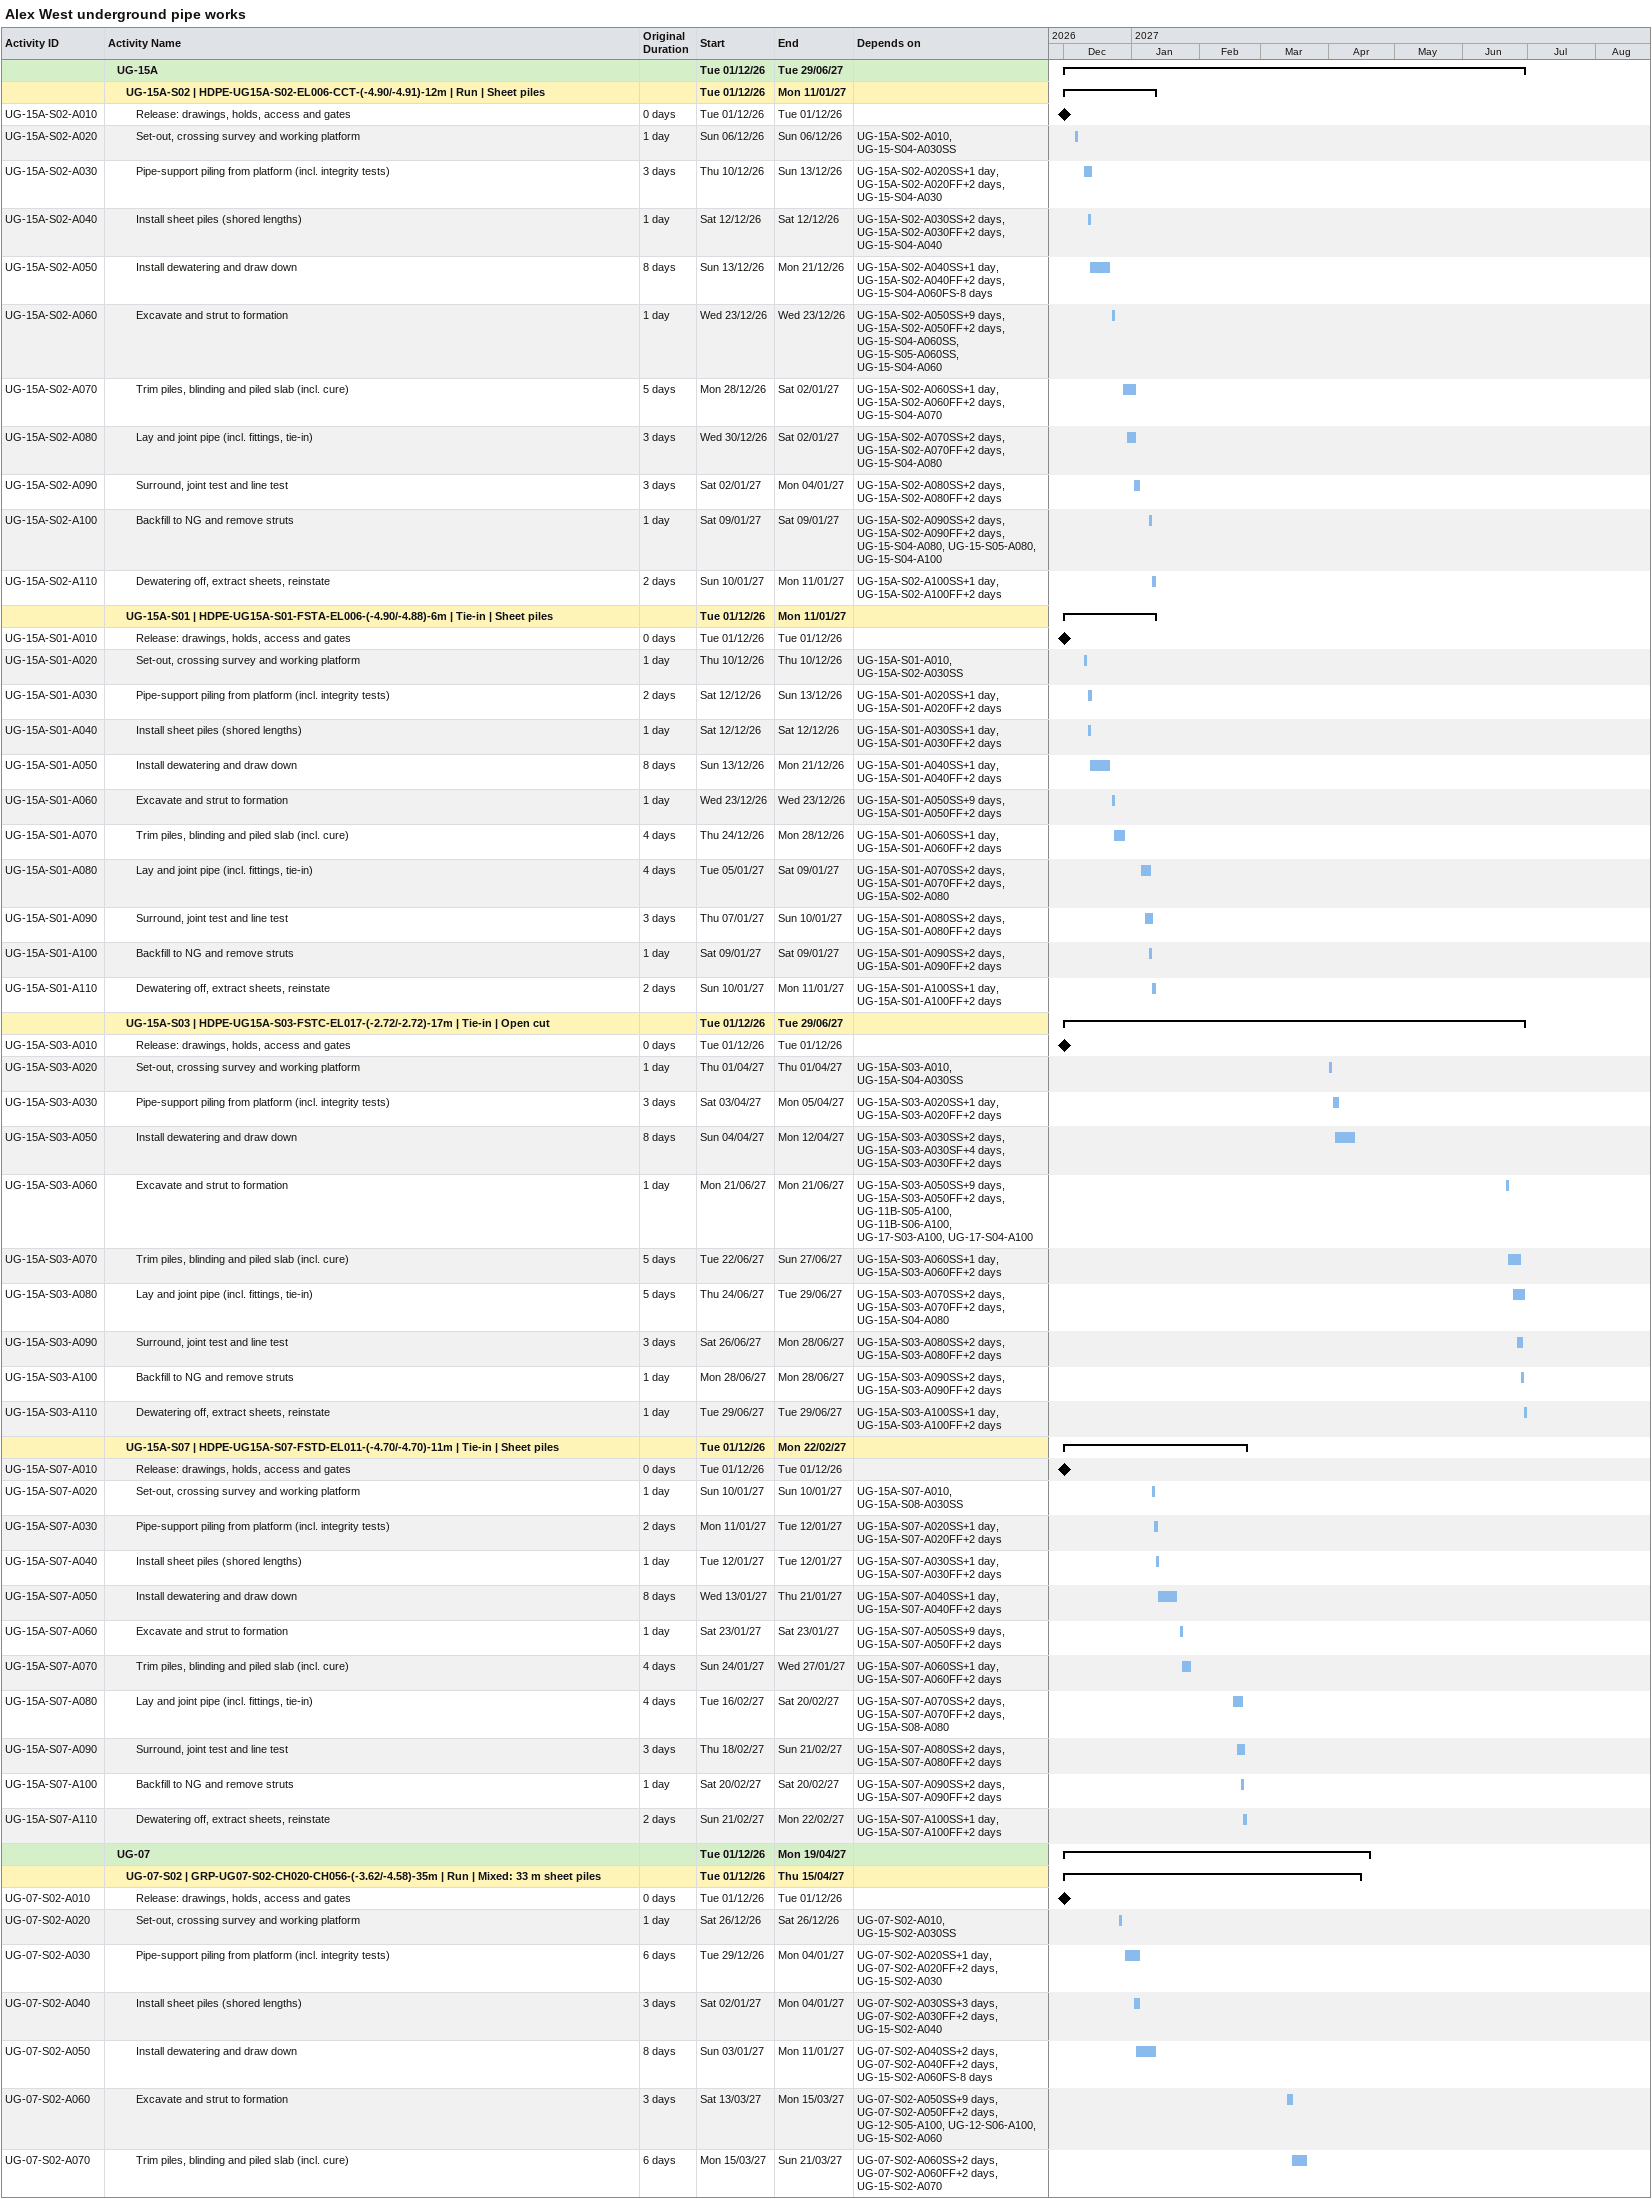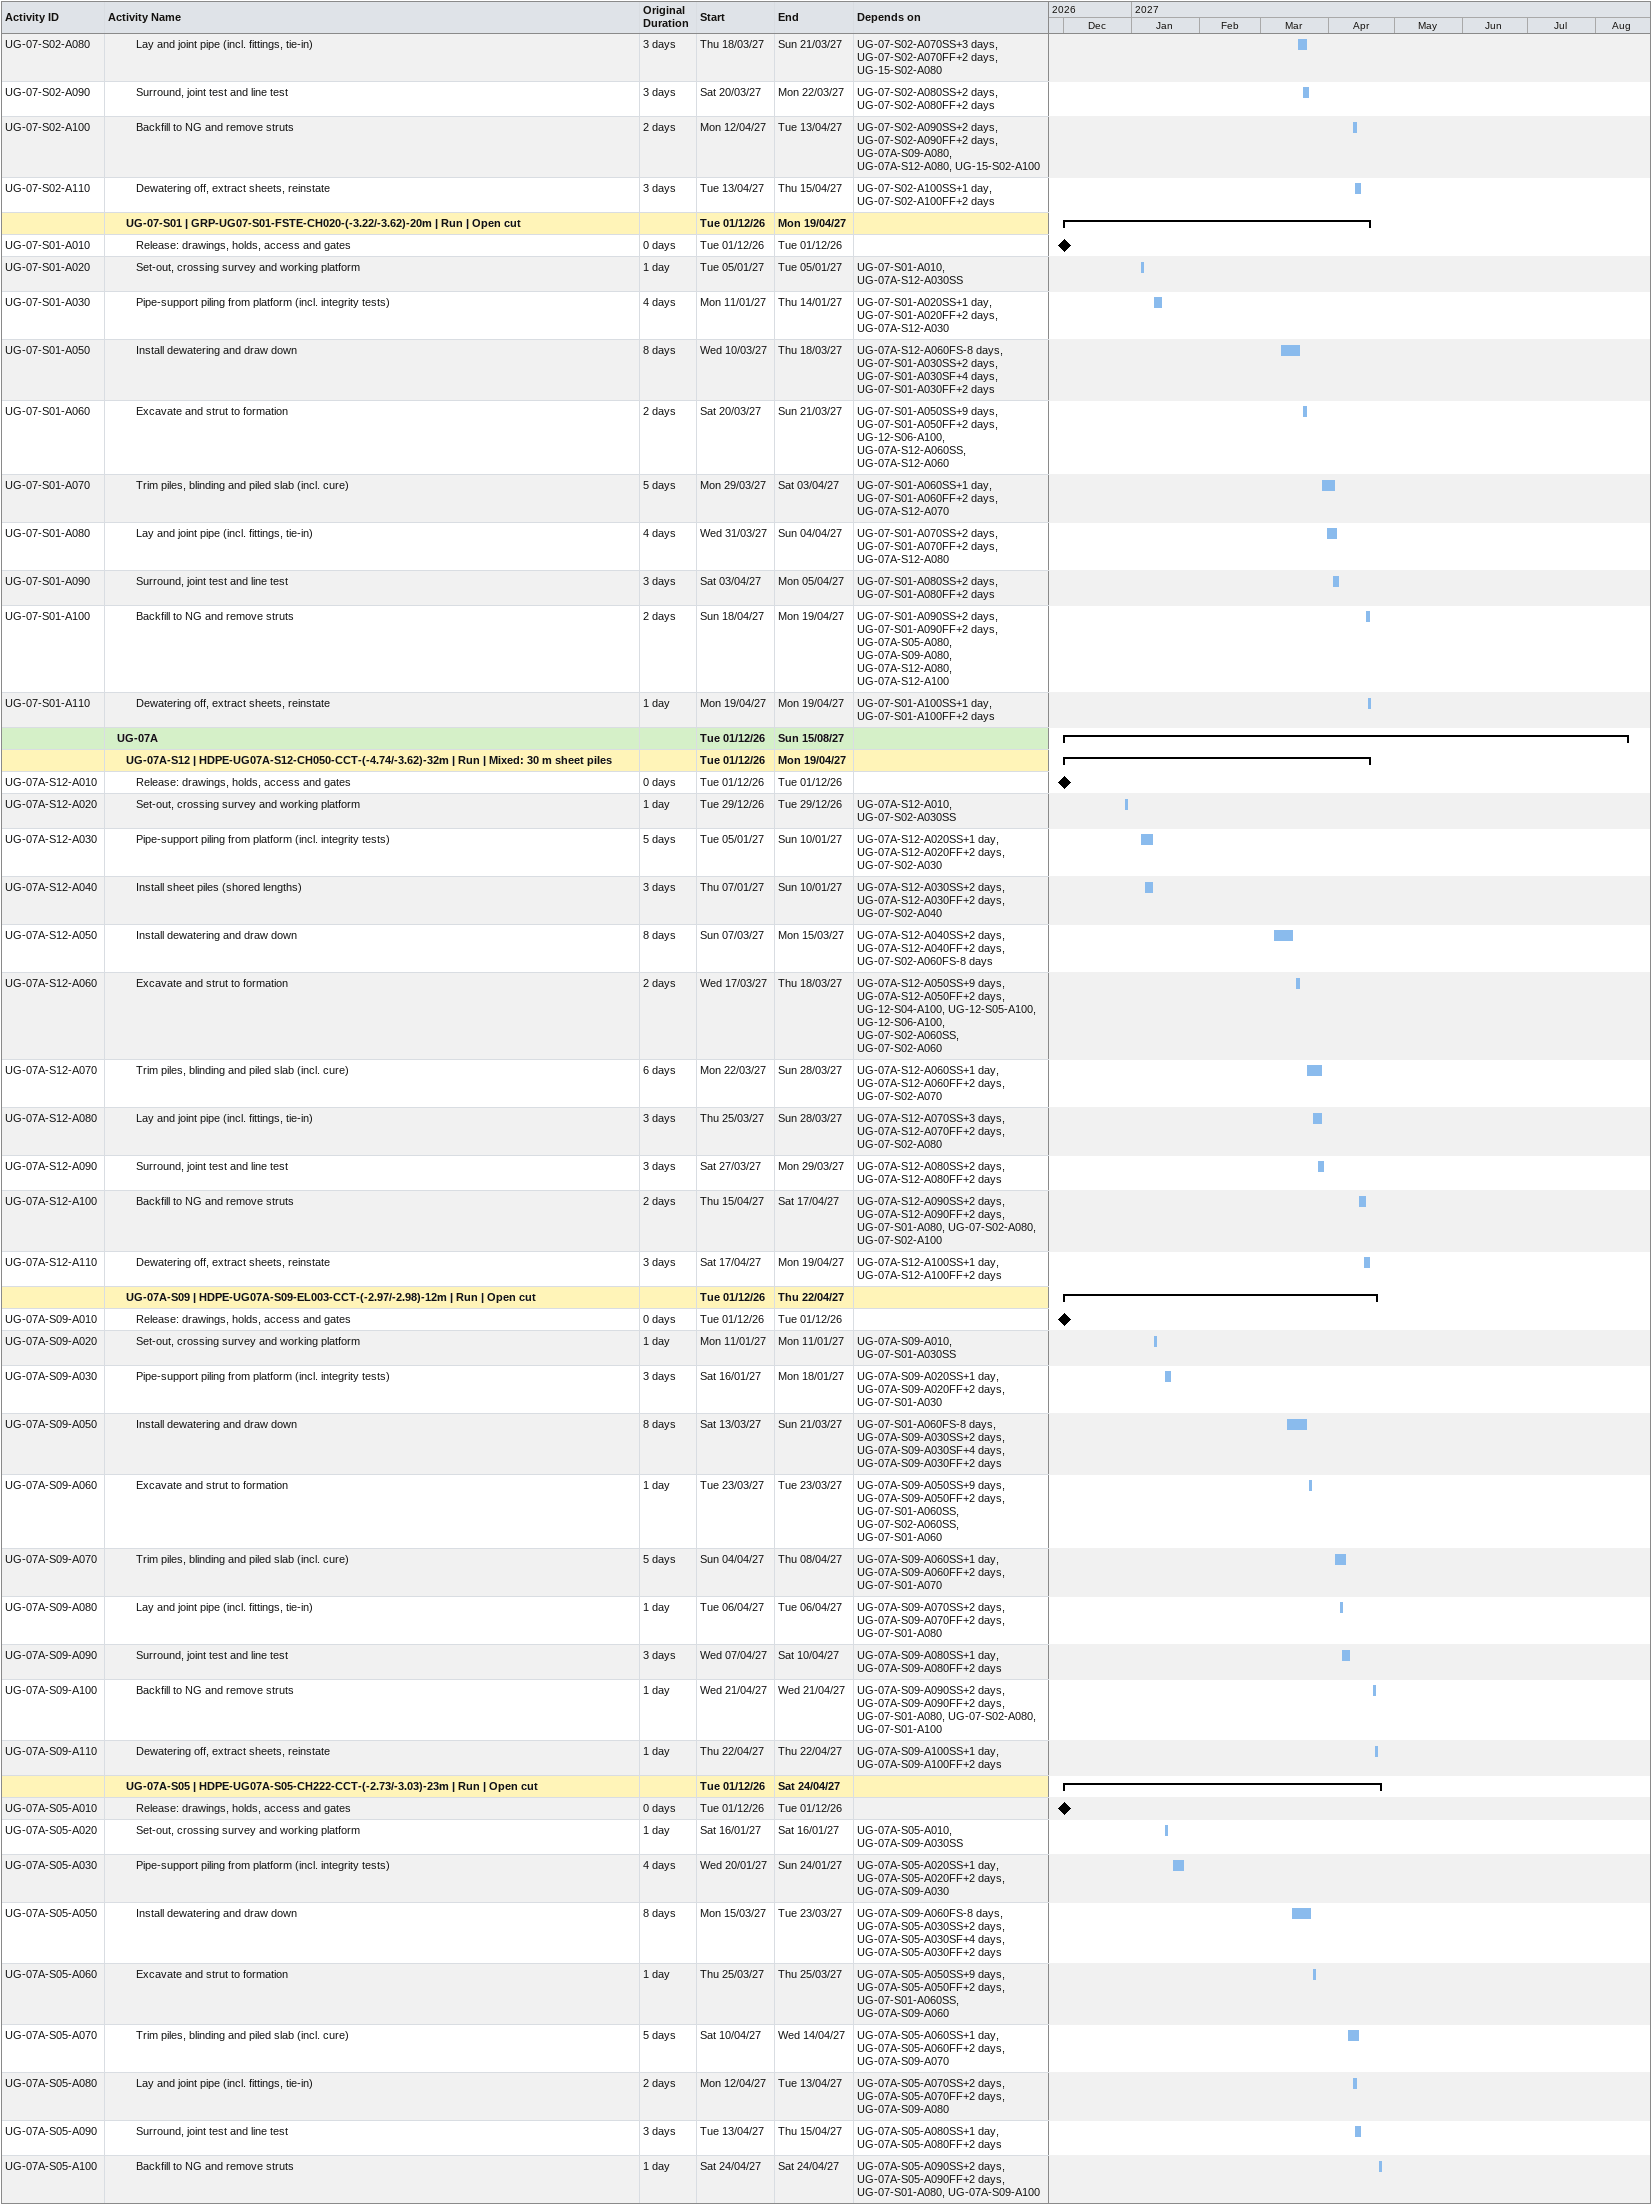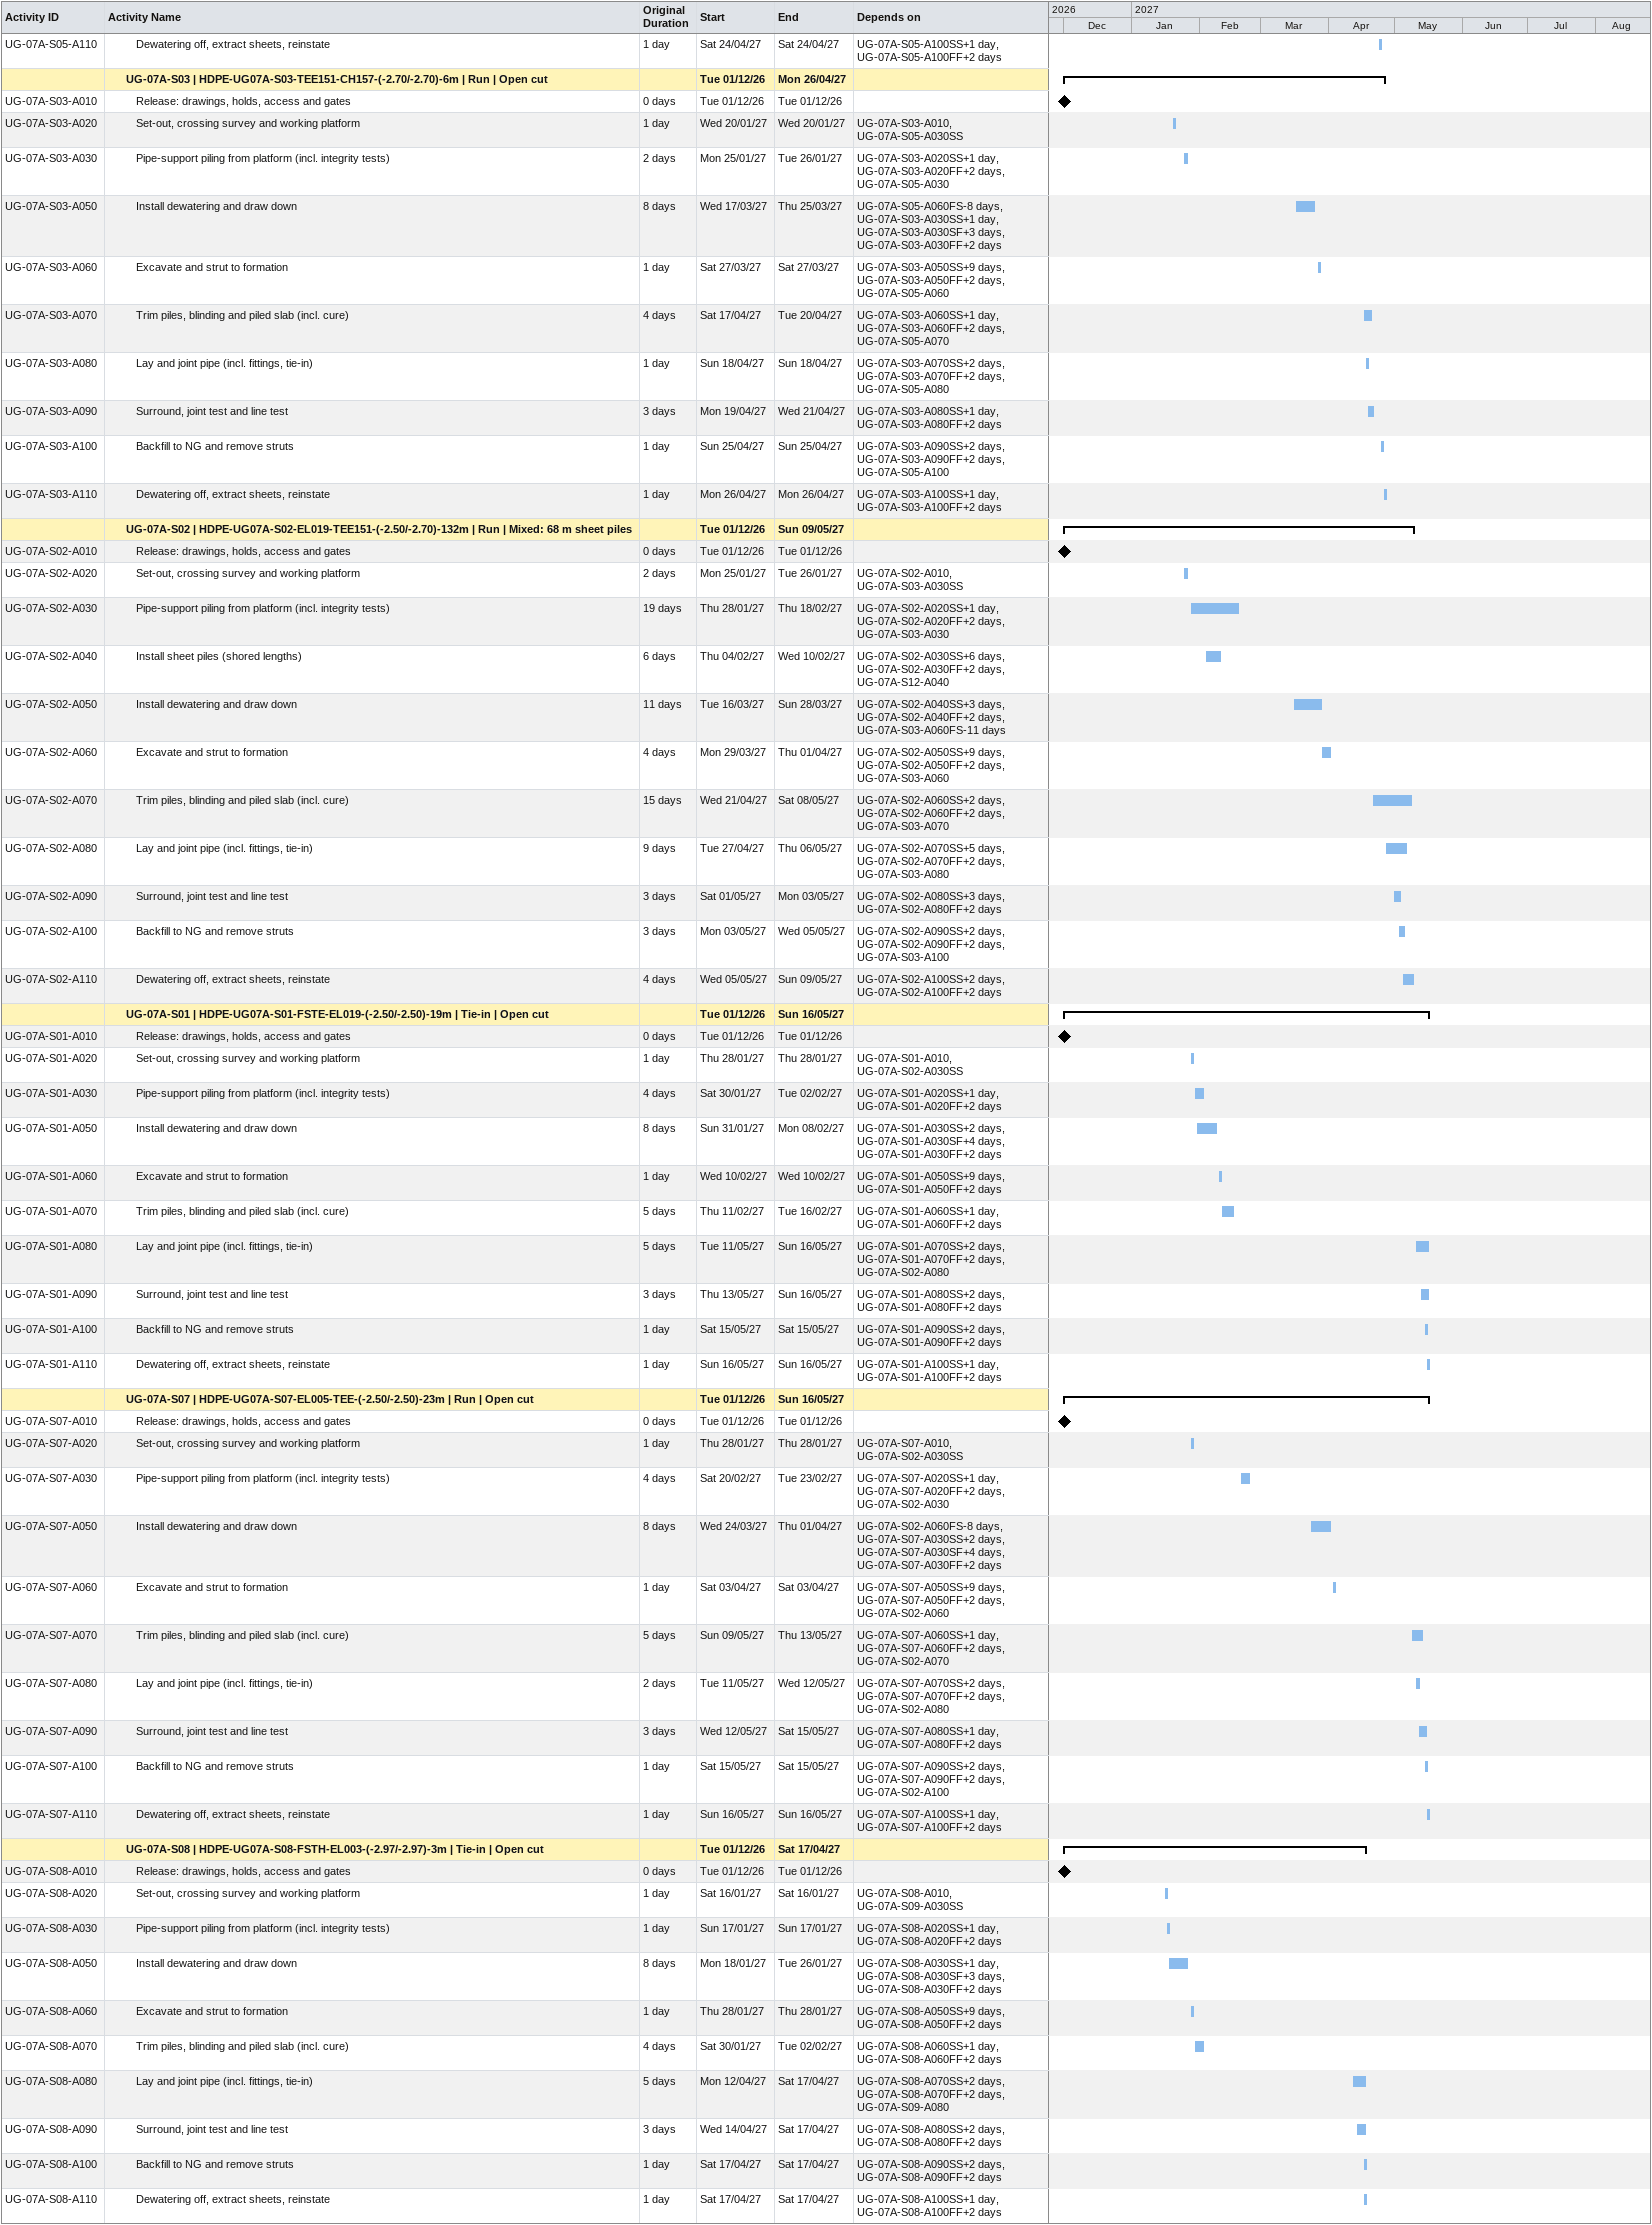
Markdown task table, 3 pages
Alex West underground pipe works

| ID | Level | Task | Original duration | Start | Finish | Predecessors |
|---|---|---|---|---|---|---|
|  | 2 | **UG-15A** |  | 2026-12-01 | 2027-06-29 |  |
|  | 3 | **UG-15A-S02 \| HDPE-UG15A-S02-EL006-CCT-(-4.90/-4.91)-12m \| Run \| Sheet piles** |  | 2026-12-01 | 2027-01-11 |  |
| UG-15A-S02-A010 | 4 | Release: drawings, holds, access and gates | 0d | 2026-12-01 | 2026-12-01 |  |
| UG-15A-S02-A020 | 4 | Set-out, crossing survey and working platform | 1d | 2026-12-06 | 2026-12-06 | UG-15A-S02-A010, UG-15-S04-A030SS |
| UG-15A-S02-A030 | 4 | Pipe-support piling from platform (incl. integrity tests) | 3d | 2026-12-10 | 2026-12-13 | UG-15A-S02-A020SS+1d, UG-15A-S02-A020FF+2d, UG-15-S04-A030 |
| UG-15A-S02-A040 | 4 | Install sheet piles (shored lengths) | 1d | 2026-12-12 | 2026-12-12 | UG-15A-S02-A030SS+2d, UG-15A-S02-A030FF+2d, UG-15-S04-A040 |
| UG-15A-S02-A050 | 4 | Install dewatering and draw down | 8d | 2026-12-13 | 2026-12-21 | UG-15A-S02-A040SS+1d, UG-15A-S02-A040FF+2d, UG-15-S04-A060FS-8d |
| UG-15A-S02-A060 | 4 | Excavate and strut to formation | 1d | 2026-12-23 | 2026-12-23 | UG-15A-S02-A050SS+9d, UG-15A-S02-A050FF+2d, UG-15-S04-A060SS, UG-15-S05-A060SS, UG-15-S04-A060 |
| UG-15A-S02-A070 | 4 | Trim piles, blinding and piled slab (incl. cure) | 5d | 2026-12-28 | 2027-01-02 | UG-15A-S02-A060SS+1d, UG-15A-S02-A060FF+2d, UG-15-S04-A070 |
| UG-15A-S02-A080 | 4 | Lay and joint pipe (incl. fittings, tie-in) | 3d | 2026-12-30 | 2027-01-02 | UG-15A-S02-A070SS+2d, UG-15A-S02-A070FF+2d, UG-15-S04-A080 |
| UG-15A-S02-A090 | 4 | Surround, joint test and line test | 3d | 2027-01-02 | 2027-01-04 | UG-15A-S02-A080SS+2d, UG-15A-S02-A080FF+2d |
| UG-15A-S02-A100 | 4 | Backfill to NG and remove struts | 1d | 2027-01-09 | 2027-01-09 | UG-15A-S02-A090SS+2d, UG-15A-S02-A090FF+2d, UG-15-S04-A080, UG-15-S05-A080, UG-15-S04-A100 |
| UG-15A-S02-A110 | 4 | Dewatering off, extract sheets, reinstate | 2d | 2027-01-10 | 2027-01-11 | UG-15A-S02-A100SS+1d, UG-15A-S02-A100FF+2d |
|  | 3 | **UG-15A-S01 \| HDPE-UG15A-S01-FSTA-EL006-(-4.90/-4.88)-6m \| Tie-in \| Sheet piles** |  | 2026-12-01 | 2027-01-11 |  |
| UG-15A-S01-A010 | 4 | Release: drawings, holds, access and gates | 0d | 2026-12-01 | 2026-12-01 |  |
| UG-15A-S01-A020 | 4 | Set-out, crossing survey and working platform | 1d | 2026-12-10 | 2026-12-10 | UG-15A-S01-A010, UG-15A-S02-A030SS |
| UG-15A-S01-A030 | 4 | Pipe-support piling from platform (incl. integrity tests) | 2d | 2026-12-12 | 2026-12-13 | UG-15A-S01-A020SS+1d, UG-15A-S01-A020FF+2d |
| UG-15A-S01-A040 | 4 | Install sheet piles (shored lengths) | 1d | 2026-12-12 | 2026-12-12 | UG-15A-S01-A030SS+1d, UG-15A-S01-A030FF+2d |
| UG-15A-S01-A050 | 4 | Install dewatering and draw down | 8d | 2026-12-13 | 2026-12-21 | UG-15A-S01-A040SS+1d, UG-15A-S01-A040FF+2d |
| UG-15A-S01-A060 | 4 | Excavate and strut to formation | 1d | 2026-12-23 | 2026-12-23 | UG-15A-S01-A050SS+9d, UG-15A-S01-A050FF+2d |
| UG-15A-S01-A070 | 4 | Trim piles, blinding and piled slab (incl. cure) | 4d | 2026-12-24 | 2026-12-28 | UG-15A-S01-A060SS+1d, UG-15A-S01-A060FF+2d |
| UG-15A-S01-A080 | 4 | Lay and joint pipe (incl. fittings, tie-in) | 4d | 2027-01-05 | 2027-01-09 | UG-15A-S01-A070SS+2d, UG-15A-S01-A070FF+2d, UG-15A-S02-A080 |
| UG-15A-S01-A090 | 4 | Surround, joint test and line test | 3d | 2027-01-07 | 2027-01-10 | UG-15A-S01-A080SS+2d, UG-15A-S01-A080FF+2d |
| UG-15A-S01-A100 | 4 | Backfill to NG and remove struts | 1d | 2027-01-09 | 2027-01-09 | UG-15A-S01-A090SS+2d, UG-15A-S01-A090FF+2d |
| UG-15A-S01-A110 | 4 | Dewatering off, extract sheets, reinstate | 2d | 2027-01-10 | 2027-01-11 | UG-15A-S01-A100SS+1d, UG-15A-S01-A100FF+2d |
|  | 3 | **UG-15A-S03 \| HDPE-UG15A-S03-FSTC-EL017-(-2.72/-2.72)-17m \| Tie-in \| Open cut** |  | 2026-12-01 | 2027-06-29 |  |
| UG-15A-S03-A010 | 4 | Release: drawings, holds, access and gates | 0d | 2026-12-01 | 2026-12-01 |  |
| UG-15A-S03-A020 | 4 | Set-out, crossing survey and working platform | 1d | 2027-04-01 | 2027-04-01 | UG-15A-S03-A010, UG-15A-S04-A030SS |
| UG-15A-S03-A030 | 4 | Pipe-support piling from platform (incl. integrity tests) | 3d | 2027-04-03 | 2027-04-05 | UG-15A-S03-A020SS+1d, UG-15A-S03-A020FF+2d |
| UG-15A-S03-A050 | 4 | Install dewatering and draw down | 8d | 2027-04-04 | 2027-04-12 | UG-15A-S03-A030SS+2d, UG-15A-S03-A030SF+4d, UG-15A-S03-A030FF+2d |
| UG-15A-S03-A060 | 4 | Excavate and strut to formation | 1d | 2027-06-21 | 2027-06-21 | UG-15A-S03-A050SS+9d, UG-15A-S03-A050FF+2d, UG-11B-S05-A100, UG-11B-S06-A100, UG-17-S03-A100, UG-17-S04-A100 |
| UG-15A-S03-A070 | 4 | Trim piles, blinding and piled slab (incl. cure) | 5d | 2027-06-22 | 2027-06-27 | UG-15A-S03-A060SS+1d, UG-15A-S03-A060FF+2d |
| UG-15A-S03-A080 | 4 | Lay and joint pipe (incl. fittings, tie-in) | 5d | 2027-06-24 | 2027-06-29 | UG-15A-S03-A070SS+2d, UG-15A-S03-A070FF+2d, UG-15A-S04-A080 |
| UG-15A-S03-A090 | 4 | Surround, joint test and line test | 3d | 2027-06-26 | 2027-06-28 | UG-15A-S03-A080SS+2d, UG-15A-S03-A080FF+2d |
| UG-15A-S03-A100 | 4 | Backfill to NG and remove struts | 1d | 2027-06-28 | 2027-06-28 | UG-15A-S03-A090SS+2d, UG-15A-S03-A090FF+2d |
| UG-15A-S03-A110 | 4 | Dewatering off, extract sheets, reinstate | 1d | 2027-06-29 | 2027-06-29 | UG-15A-S03-A100SS+1d, UG-15A-S03-A100FF+2d |
|  | 3 | **UG-15A-S07 \| HDPE-UG15A-S07-FSTD-EL011-(-4.70/-4.70)-11m \| Tie-in \| Sheet piles** |  | 2026-12-01 | 2027-02-22 |  |
| UG-15A-S07-A010 | 4 | Release: drawings, holds, access and gates | 0d | 2026-12-01 | 2026-12-01 |  |
| UG-15A-S07-A020 | 4 | Set-out, crossing survey and working platform | 1d | 2027-01-10 | 2027-01-10 | UG-15A-S07-A010, UG-15A-S08-A030SS |
| UG-15A-S07-A030 | 4 | Pipe-support piling from platform (incl. integrity tests) | 2d | 2027-01-11 | 2027-01-12 | UG-15A-S07-A020SS+1d, UG-15A-S07-A020FF+2d |
| UG-15A-S07-A040 | 4 | Install sheet piles (shored lengths) | 1d | 2027-01-12 | 2027-01-12 | UG-15A-S07-A030SS+1d, UG-15A-S07-A030FF+2d |
| UG-15A-S07-A050 | 4 | Install dewatering and draw down | 8d | 2027-01-13 | 2027-01-21 | UG-15A-S07-A040SS+1d, UG-15A-S07-A040FF+2d |
| UG-15A-S07-A060 | 4 | Excavate and strut to formation | 1d | 2027-01-23 | 2027-01-23 | UG-15A-S07-A050SS+9d, UG-15A-S07-A050FF+2d |
| UG-15A-S07-A070 | 4 | Trim piles, blinding and piled slab (incl. cure) | 4d | 2027-01-24 | 2027-01-27 | UG-15A-S07-A060SS+1d, UG-15A-S07-A060FF+2d |
| UG-15A-S07-A080 | 4 | Lay and joint pipe (incl. fittings, tie-in) | 4d | 2027-02-16 | 2027-02-20 | UG-15A-S07-A070SS+2d, UG-15A-S07-A070FF+2d, UG-15A-S08-A080 |
| UG-15A-S07-A090 | 4 | Surround, joint test and line test | 3d | 2027-02-18 | 2027-02-21 | UG-15A-S07-A080SS+2d, UG-15A-S07-A080FF+2d |
| UG-15A-S07-A100 | 4 | Backfill to NG and remove struts | 1d | 2027-02-20 | 2027-02-20 | UG-15A-S07-A090SS+2d, UG-15A-S07-A090FF+2d |
| UG-15A-S07-A110 | 4 | Dewatering off, extract sheets, reinstate | 2d | 2027-02-21 | 2027-02-22 | UG-15A-S07-A100SS+1d, UG-15A-S07-A100FF+2d |
|  | 2 | **UG-07** |  | 2026-12-01 | 2027-04-19 |  |
|  | 3 | **UG-07-S02 \| GRP-UG07-S02-CH020-CH056-(-3.62/-4.58)-35m \| Run \| Mixed: 33 m sheet piles** |  | 2026-12-01 | 2027-04-15 |  |
| UG-07-S02-A010 | 4 | Release: drawings, holds, access and gates | 0d | 2026-12-01 | 2026-12-01 |  |
| UG-07-S02-A020 | 4 | Set-out, crossing survey and working platform | 1d | 2026-12-26 | 2026-12-26 | UG-07-S02-A010, UG-15-S02-A030SS |
| UG-07-S02-A030 | 4 | Pipe-support piling from platform (incl. integrity tests) | 6d | 2026-12-29 | 2027-01-04 | UG-07-S02-A020SS+1d, UG-07-S02-A020FF+2d, UG-15-S02-A030 |
| UG-07-S02-A040 | 4 | Install sheet piles (shored lengths) | 3d | 2027-01-02 | 2027-01-04 | UG-07-S02-A030SS+3d, UG-07-S02-A030FF+2d, UG-15-S02-A040 |
| UG-07-S02-A050 | 4 | Install dewatering and draw down | 8d | 2027-01-03 | 2027-01-11 | UG-07-S02-A040SS+2d, UG-07-S02-A040FF+2d, UG-15-S02-A060FS-8d |
| UG-07-S02-A060 | 4 | Excavate and strut to formation | 3d | 2027-03-13 | 2027-03-15 | UG-07-S02-A050SS+9d, UG-07-S02-A050FF+2d, UG-12-S05-A100, UG-12-S06-A100, UG-15-S02-A060 |
| UG-07-S02-A070 | 4 | Trim piles, blinding and piled slab (incl. cure) | 6d | 2027-03-15 | 2027-03-21 | UG-07-S02-A060SS+2d, UG-07-S02-A060FF+2d, UG-15-S02-A070 |
| UG-07-S02-A080 | 4 | Lay and joint pipe (incl. fittings, tie-in) | 3d | 2027-03-18 | 2027-03-21 | UG-07-S02-A070SS+3d, UG-07-S02-A070FF+2d, UG-15-S02-A080 |
| UG-07-S02-A090 | 4 | Surround, joint test and line test | 3d | 2027-03-20 | 2027-03-22 | UG-07-S02-A080SS+2d, UG-07-S02-A080FF+2d |
| UG-07-S02-A100 | 4 | Backfill to NG and remove struts | 2d | 2027-04-12 | 2027-04-13 | UG-07-S02-A090SS+2d, UG-07-S02-A090FF+2d, UG-07A-S09-A080, UG-07A-S12-A080, UG-15-S02-A100 |
| UG-07-S02-A110 | 4 | Dewatering off, extract sheets, reinstate | 3d | 2027-04-13 | 2027-04-15 | UG-07-S02-A100SS+1d, UG-07-S02-A100FF+2d |
|  | 3 | **UG-07-S01 \| GRP-UG07-S01-FSTE-CH020-(-3.22/-3.62)-20m \| Run \| Open cut** |  | 2026-12-01 | 2027-04-19 |  |
| UG-07-S01-A010 | 4 | Release: drawings, holds, access and gates | 0d | 2026-12-01 | 2026-12-01 |  |
| UG-07-S01-A020 | 4 | Set-out, crossing survey and working platform | 1d | 2027-01-05 | 2027-01-05 | UG-07-S01-A010, UG-07A-S12-A030SS |
| UG-07-S01-A030 | 4 | Pipe-support piling from platform (incl. integrity tests) | 4d | 2027-01-11 | 2027-01-14 | UG-07-S01-A020SS+1d, UG-07-S01-A020FF+2d, UG-07A-S12-A030 |
| UG-07-S01-A050 | 4 | Install dewatering and draw down | 8d | 2027-03-10 | 2027-03-18 | UG-07A-S12-A060FS-8d, UG-07-S01-A030SS+2d, UG-07-S01-A030SF+4d, UG-07-S01-A030FF+2d |
| UG-07-S01-A060 | 4 | Excavate and strut to formation | 2d | 2027-03-20 | 2027-03-21 | UG-07-S01-A050SS+9d, UG-07-S01-A050FF+2d, UG-12-S06-A100, UG-07A-S12-A060SS, UG-07A-S12-A060 |
| UG-07-S01-A070 | 4 | Trim piles, blinding and piled slab (incl. cure) | 5d | 2027-03-29 | 2027-04-03 | UG-07-S01-A060SS+1d, UG-07-S01-A060FF+2d, UG-07A-S12-A070 |
| UG-07-S01-A080 | 4 | Lay and joint pipe (incl. fittings, tie-in) | 4d | 2027-03-31 | 2027-04-04 | UG-07-S01-A070SS+2d, UG-07-S01-A070FF+2d, UG-07A-S12-A080 |
| UG-07-S01-A090 | 4 | Surround, joint test and line test | 3d | 2027-04-03 | 2027-04-05 | UG-07-S01-A080SS+2d, UG-07-S01-A080FF+2d |
| UG-07-S01-A100 | 4 | Backfill to NG and remove struts | 2d | 2027-04-18 | 2027-04-19 | UG-07-S01-A090SS+2d, UG-07-S01-A090FF+2d, UG-07A-S05-A080, UG-07A-S09-A080, UG-07A-S12-A080, UG-07A-S12-A100 |
| UG-07-S01-A110 | 4 | Dewatering off, extract sheets, reinstate | 1d | 2027-04-19 | 2027-04-19 | UG-07-S01-A100SS+1d, UG-07-S01-A100FF+2d |
|  | 2 | **UG-07A** |  | 2026-12-01 | 2027-08-15 |  |
|  | 3 | **UG-07A-S12 \| HDPE-UG07A-S12-CH050-CCT-(-4.74/-3.62)-32m \| Run \| Mixed: 30 m sheet piles** |  | 2026-12-01 | 2027-04-19 |  |
| UG-07A-S12-A010 | 4 | Release: drawings, holds, access and gates | 0d | 2026-12-01 | 2026-12-01 |  |
| UG-07A-S12-A020 | 4 | Set-out, crossing survey and working platform | 1d | 2026-12-29 | 2026-12-29 | UG-07A-S12-A010, UG-07-S02-A030SS |
| UG-07A-S12-A030 | 4 | Pipe-support piling from platform (incl. integrity tests) | 5d | 2027-01-05 | 2027-01-10 | UG-07A-S12-A020SS+1d, UG-07A-S12-A020FF+2d, UG-07-S02-A030 |
| UG-07A-S12-A040 | 4 | Install sheet piles (shored lengths) | 3d | 2027-01-07 | 2027-01-10 | UG-07A-S12-A030SS+2d, UG-07A-S12-A030FF+2d, UG-07-S02-A040 |
| UG-07A-S12-A050 | 4 | Install dewatering and draw down | 8d | 2027-03-07 | 2027-03-15 | UG-07A-S12-A040SS+2d, UG-07A-S12-A040FF+2d, UG-07-S02-A060FS-8d |
| UG-07A-S12-A060 | 4 | Excavate and strut to formation | 2d | 2027-03-17 | 2027-03-18 | UG-07A-S12-A050SS+9d, UG-07A-S12-A050FF+2d, UG-12-S04-A100, UG-12-S05-A100, UG-12-S06-A100, UG-07-S02-A060SS, UG-07-S02-A060 |
| UG-07A-S12-A070 | 4 | Trim piles, blinding and piled slab (incl. cure) | 6d | 2027-03-22 | 2027-03-28 | UG-07A-S12-A060SS+1d, UG-07A-S12-A060FF+2d, UG-07-S02-A070 |
| UG-07A-S12-A080 | 4 | Lay and joint pipe (incl. fittings, tie-in) | 3d | 2027-03-25 | 2027-03-28 | UG-07A-S12-A070SS+3d, UG-07A-S12-A070FF+2d, UG-07-S02-A080 |
| UG-07A-S12-A090 | 4 | Surround, joint test and line test | 3d | 2027-03-27 | 2027-03-29 | UG-07A-S12-A080SS+2d, UG-07A-S12-A080FF+2d |
| UG-07A-S12-A100 | 4 | Backfill to NG and remove struts | 2d | 2027-04-15 | 2027-04-17 | UG-07A-S12-A090SS+2d, UG-07A-S12-A090FF+2d, UG-07-S01-A080, UG-07-S02-A080, UG-07-S02-A100 |
| UG-07A-S12-A110 | 4 | Dewatering off, extract sheets, reinstate | 3d | 2027-04-17 | 2027-04-19 | UG-07A-S12-A100SS+1d, UG-07A-S12-A100FF+2d |
|  | 3 | **UG-07A-S09 \| HDPE-UG07A-S09-EL003-CCT-(-2.97/-2.98)-12m \| Run \| Open cut** |  | 2026-12-01 | 2027-04-22 |  |
| UG-07A-S09-A010 | 4 | Release: drawings, holds, access and gates | 0d | 2026-12-01 | 2026-12-01 |  |
| UG-07A-S09-A020 | 4 | Set-out, crossing survey and working platform | 1d | 2027-01-11 | 2027-01-11 | UG-07A-S09-A010, UG-07-S01-A030SS |
| UG-07A-S09-A030 | 4 | Pipe-support piling from platform (incl. integrity tests) | 3d | 2027-01-16 | 2027-01-18 | UG-07A-S09-A020SS+1d, UG-07A-S09-A020FF+2d, UG-07-S01-A030 |
| UG-07A-S09-A050 | 4 | Install dewatering and draw down | 8d | 2027-03-13 | 2027-03-21 | UG-07-S01-A060FS-8d, UG-07A-S09-A030SS+2d, UG-07A-S09-A030SF+4d, UG-07A-S09-A030FF+2d |
| UG-07A-S09-A060 | 4 | Excavate and strut to formation | 1d | 2027-03-23 | 2027-03-23 | UG-07A-S09-A050SS+9d, UG-07A-S09-A050FF+2d, UG-07-S01-A060SS, UG-07-S02-A060SS, UG-07-S01-A060 |
| UG-07A-S09-A070 | 4 | Trim piles, blinding and piled slab (incl. cure) | 5d | 2027-04-04 | 2027-04-08 | UG-07A-S09-A060SS+1d, UG-07A-S09-A060FF+2d, UG-07-S01-A070 |
| UG-07A-S09-A080 | 4 | Lay and joint pipe (incl. fittings, tie-in) | 1d | 2027-04-06 | 2027-04-06 | UG-07A-S09-A070SS+2d, UG-07A-S09-A070FF+2d, UG-07-S01-A080 |
| UG-07A-S09-A090 | 4 | Surround, joint test and line test | 3d | 2027-04-07 | 2027-04-10 | UG-07A-S09-A080SS+1d, UG-07A-S09-A080FF+2d |
| UG-07A-S09-A100 | 4 | Backfill to NG and remove struts | 1d | 2027-04-21 | 2027-04-21 | UG-07A-S09-A090SS+2d, UG-07A-S09-A090FF+2d, UG-07-S01-A080, UG-07-S02-A080, UG-07-S01-A100 |
| UG-07A-S09-A110 | 4 | Dewatering off, extract sheets, reinstate | 1d | 2027-04-22 | 2027-04-22 | UG-07A-S09-A100SS+1d, UG-07A-S09-A100FF+2d |
|  | 3 | **UG-07A-S05 \| HDPE-UG07A-S05-CH222-CCT-(-2.73/-3.03)-23m \| Run \| Open cut** |  | 2026-12-01 | 2027-04-24 |  |
| UG-07A-S05-A010 | 4 | Release: drawings, holds, access and gates | 0d | 2026-12-01 | 2026-12-01 |  |
| UG-07A-S05-A020 | 4 | Set-out, crossing survey and working platform | 1d | 2027-01-16 | 2027-01-16 | UG-07A-S05-A010, UG-07A-S09-A030SS |
| UG-07A-S05-A030 | 4 | Pipe-support piling from platform (incl. integrity tests) | 4d | 2027-01-20 | 2027-01-24 | UG-07A-S05-A020SS+1d, UG-07A-S05-A020FF+2d, UG-07A-S09-A030 |
| UG-07A-S05-A050 | 4 | Install dewatering and draw down | 8d | 2027-03-15 | 2027-03-23 | UG-07A-S09-A060FS-8d, UG-07A-S05-A030SS+2d, UG-07A-S05-A030SF+4d, UG-07A-S05-A030FF+2d |
| UG-07A-S05-A060 | 4 | Excavate and strut to formation | 1d | 2027-03-25 | 2027-03-25 | UG-07A-S05-A050SS+9d, UG-07A-S05-A050FF+2d, UG-07-S01-A060SS, UG-07A-S09-A060 |
| UG-07A-S05-A070 | 4 | Trim piles, blinding and piled slab (incl. cure) | 5d | 2027-04-10 | 2027-04-14 | UG-07A-S05-A060SS+1d, UG-07A-S05-A060FF+2d, UG-07A-S09-A070 |
| UG-07A-S05-A080 | 4 | Lay and joint pipe (incl. fittings, tie-in) | 2d | 2027-04-12 | 2027-04-13 | UG-07A-S05-A070SS+2d, UG-07A-S05-A070FF+2d, UG-07A-S09-A080 |
| UG-07A-S05-A090 | 4 | Surround, joint test and line test | 3d | 2027-04-13 | 2027-04-15 | UG-07A-S05-A080SS+1d, UG-07A-S05-A080FF+2d |
| UG-07A-S05-A100 | 4 | Backfill to NG and remove struts | 1d | 2027-04-24 | 2027-04-24 | UG-07A-S05-A090SS+2d, UG-07A-S05-A090FF+2d, UG-07-S01-A080, UG-07A-S09-A100 |
| UG-07A-S05-A110 | 4 | Dewatering off, extract sheets, reinstate | 1d | 2027-04-24 | 2027-04-24 | UG-07A-S05-A100SS+1d, UG-07A-S05-A100FF+2d |
|  | 3 | **UG-07A-S03 \| HDPE-UG07A-S03-TEE151-CH157-(-2.70/-2.70)-6m \| Run \| Open cut** |  | 2026-12-01 | 2027-04-26 |  |
| UG-07A-S03-A010 | 4 | Release: drawings, holds, access and gates | 0d | 2026-12-01 | 2026-12-01 |  |
| UG-07A-S03-A020 | 4 | Set-out, crossing survey and working platform | 1d | 2027-01-20 | 2027-01-20 | UG-07A-S03-A010, UG-07A-S05-A030SS |
| UG-07A-S03-A030 | 4 | Pipe-support piling from platform (incl. integrity tests) | 2d | 2027-01-25 | 2027-01-26 | UG-07A-S03-A020SS+1d, UG-07A-S03-A020FF+2d, UG-07A-S05-A030 |
| UG-07A-S03-A050 | 4 | Install dewatering and draw down | 8d | 2027-03-17 | 2027-03-25 | UG-07A-S05-A060FS-8d, UG-07A-S03-A030SS+1d, UG-07A-S03-A030SF+3d, UG-07A-S03-A030FF+2d |
| UG-07A-S03-A060 | 4 | Excavate and strut to formation | 1d | 2027-03-27 | 2027-03-27 | UG-07A-S03-A050SS+9d, UG-07A-S03-A050FF+2d, UG-07A-S05-A060 |
| UG-07A-S03-A070 | 4 | Trim piles, blinding and piled slab (incl. cure) | 4d | 2027-04-17 | 2027-04-20 | UG-07A-S03-A060SS+1d, UG-07A-S03-A060FF+2d, UG-07A-S05-A070 |
| UG-07A-S03-A080 | 4 | Lay and joint pipe (incl. fittings, tie-in) | 1d | 2027-04-18 | 2027-04-18 | UG-07A-S03-A070SS+2d, UG-07A-S03-A070FF+2d, UG-07A-S05-A080 |
| UG-07A-S03-A090 | 4 | Surround, joint test and line test | 3d | 2027-04-19 | 2027-04-21 | UG-07A-S03-A080SS+1d, UG-07A-S03-A080FF+2d |
| UG-07A-S03-A100 | 4 | Backfill to NG and remove struts | 1d | 2027-04-25 | 2027-04-25 | UG-07A-S03-A090SS+2d, UG-07A-S03-A090FF+2d, UG-07A-S05-A100 |
| UG-07A-S03-A110 | 4 | Dewatering off, extract sheets, reinstate | 1d | 2027-04-26 | 2027-04-26 | UG-07A-S03-A100SS+1d, UG-07A-S03-A100FF+2d |
|  | 3 | **UG-07A-S02 \| HDPE-UG07A-S02-EL019-TEE151-(-2.50/-2.70)-132m \| Run \| Mixed: 68 m sheet piles** |  | 2026-12-01 | 2027-05-09 |  |
| UG-07A-S02-A010 | 4 | Release: drawings, holds, access and gates | 0d | 2026-12-01 | 2026-12-01 |  |
| UG-07A-S02-A020 | 4 | Set-out, crossing survey and working platform | 2d | 2027-01-25 | 2027-01-26 | UG-07A-S02-A010, UG-07A-S03-A030SS |
| UG-07A-S02-A030 | 4 | Pipe-support piling from platform (incl. integrity tests) | 19d | 2027-01-28 | 2027-02-18 | UG-07A-S02-A020SS+1d, UG-07A-S02-A020FF+2d, UG-07A-S03-A030 |
| UG-07A-S02-A040 | 4 | Install sheet piles (shored lengths) | 6d | 2027-02-04 | 2027-02-10 | UG-07A-S02-A030SS+6d, UG-07A-S02-A030FF+2d, UG-07A-S12-A040 |
| UG-07A-S02-A050 | 4 | Install dewatering and draw down | 11d | 2027-03-16 | 2027-03-28 | UG-07A-S02-A040SS+3d, UG-07A-S02-A040FF+2d, UG-07A-S03-A060FS-11d |
| UG-07A-S02-A060 | 4 | Excavate and strut to formation | 4d | 2027-03-29 | 2027-04-01 | UG-07A-S02-A050SS+9d, UG-07A-S02-A050FF+2d, UG-07A-S03-A060 |
| UG-07A-S02-A070 | 4 | Trim piles, blinding and piled slab (incl. cure) | 15d | 2027-04-21 | 2027-05-08 | UG-07A-S02-A060SS+2d, UG-07A-S02-A060FF+2d, UG-07A-S03-A070 |
| UG-07A-S02-A080 | 4 | Lay and joint pipe (incl. fittings, tie-in) | 9d | 2027-04-27 | 2027-05-06 | UG-07A-S02-A070SS+5d, UG-07A-S02-A070FF+2d, UG-07A-S03-A080 |
| UG-07A-S02-A090 | 4 | Surround, joint test and line test | 3d | 2027-05-01 | 2027-05-03 | UG-07A-S02-A080SS+3d, UG-07A-S02-A080FF+2d |
| UG-07A-S02-A100 | 4 | Backfill to NG and remove struts | 3d | 2027-05-03 | 2027-05-05 | UG-07A-S02-A090SS+2d, UG-07A-S02-A090FF+2d, UG-07A-S03-A100 |
| UG-07A-S02-A110 | 4 | Dewatering off, extract sheets, reinstate | 4d | 2027-05-05 | 2027-05-09 | UG-07A-S02-A100SS+2d, UG-07A-S02-A100FF+2d |
|  | 3 | **UG-07A-S01 \| HDPE-UG07A-S01-FSTE-EL019-(-2.50/-2.50)-19m \| Tie-in \| Open cut** |  | 2026-12-01 | 2027-05-16 |  |
| UG-07A-S01-A010 | 4 | Release: drawings, holds, access and gates | 0d | 2026-12-01 | 2026-12-01 |  |
| UG-07A-S01-A020 | 4 | Set-out, crossing survey and working platform | 1d | 2027-01-28 | 2027-01-28 | UG-07A-S01-A010, UG-07A-S02-A030SS |
| UG-07A-S01-A030 | 4 | Pipe-support piling from platform (incl. integrity tests) | 4d | 2027-01-30 | 2027-02-02 | UG-07A-S01-A020SS+1d, UG-07A-S01-A020FF+2d |
| UG-07A-S01-A050 | 4 | Install dewatering and draw down | 8d | 2027-01-31 | 2027-02-08 | UG-07A-S01-A030SS+2d, UG-07A-S01-A030SF+4d, UG-07A-S01-A030FF+2d |
| UG-07A-S01-A060 | 4 | Excavate and strut to formation | 1d | 2027-02-10 | 2027-02-10 | UG-07A-S01-A050SS+9d, UG-07A-S01-A050FF+2d |
| UG-07A-S01-A070 | 4 | Trim piles, blinding and piled slab (incl. cure) | 5d | 2027-02-11 | 2027-02-16 | UG-07A-S01-A060SS+1d, UG-07A-S01-A060FF+2d |
| UG-07A-S01-A080 | 4 | Lay and joint pipe (incl. fittings, tie-in) | 5d | 2027-05-11 | 2027-05-16 | UG-07A-S01-A070SS+2d, UG-07A-S01-A070FF+2d, UG-07A-S02-A080 |
| UG-07A-S01-A090 | 4 | Surround, joint test and line test | 3d | 2027-05-13 | 2027-05-16 | UG-07A-S01-A080SS+2d, UG-07A-S01-A080FF+2d |
| UG-07A-S01-A100 | 4 | Backfill to NG and remove struts | 1d | 2027-05-15 | 2027-05-15 | UG-07A-S01-A090SS+2d, UG-07A-S01-A090FF+2d |
| UG-07A-S01-A110 | 4 | Dewatering off, extract sheets, reinstate | 1d | 2027-05-16 | 2027-05-16 | UG-07A-S01-A100SS+1d, UG-07A-S01-A100FF+2d |
|  | 3 | **UG-07A-S07 \| HDPE-UG07A-S07-EL005-TEE-(-2.50/-2.50)-23m \| Run \| Open cut** |  | 2026-12-01 | 2027-05-16 |  |
| UG-07A-S07-A010 | 4 | Release: drawings, holds, access and gates | 0d | 2026-12-01 | 2026-12-01 |  |
| UG-07A-S07-A020 | 4 | Set-out, crossing survey and working platform | 1d | 2027-01-28 | 2027-01-28 | UG-07A-S07-A010, UG-07A-S02-A030SS |
| UG-07A-S07-A030 | 4 | Pipe-support piling from platform (incl. integrity tests) | 4d | 2027-02-20 | 2027-02-23 | UG-07A-S07-A020SS+1d, UG-07A-S07-A020FF+2d, UG-07A-S02-A030 |
| UG-07A-S07-A050 | 4 | Install dewatering and draw down | 8d | 2027-03-24 | 2027-04-01 | UG-07A-S02-A060FS-8d, UG-07A-S07-A030SS+2d, UG-07A-S07-A030SF+4d, UG-07A-S07-A030FF+2d |
| UG-07A-S07-A060 | 4 | Excavate and strut to formation | 1d | 2027-04-03 | 2027-04-03 | UG-07A-S07-A050SS+9d, UG-07A-S07-A050FF+2d, UG-07A-S02-A060 |
| UG-07A-S07-A070 | 4 | Trim piles, blinding and piled slab (incl. cure) | 5d | 2027-05-09 | 2027-05-13 | UG-07A-S07-A060SS+1d, UG-07A-S07-A060FF+2d, UG-07A-S02-A070 |
| UG-07A-S07-A080 | 4 | Lay and joint pipe (incl. fittings, tie-in) | 2d | 2027-05-11 | 2027-05-12 | UG-07A-S07-A070SS+2d, UG-07A-S07-A070FF+2d, UG-07A-S02-A080 |
| UG-07A-S07-A090 | 4 | Surround, joint test and line test | 3d | 2027-05-12 | 2027-05-15 | UG-07A-S07-A080SS+1d, UG-07A-S07-A080FF+2d |
| UG-07A-S07-A100 | 4 | Backfill to NG and remove struts | 1d | 2027-05-15 | 2027-05-15 | UG-07A-S07-A090SS+2d, UG-07A-S07-A090FF+2d, UG-07A-S02-A100 |
| UG-07A-S07-A110 | 4 | Dewatering off, extract sheets, reinstate | 1d | 2027-05-16 | 2027-05-16 | UG-07A-S07-A100SS+1d, UG-07A-S07-A100FF+2d |
|  | 3 | **UG-07A-S08 \| HDPE-UG07A-S08-FSTH-EL003-(-2.97/-2.97)-3m \| Tie-in \| Open cut** |  | 2026-12-01 | 2027-04-17 |  |
| UG-07A-S08-A010 | 4 | Release: drawings, holds, access and gates | 0d | 2026-12-01 | 2026-12-01 |  |
| UG-07A-S08-A020 | 4 | Set-out, crossing survey and working platform | 1d | 2027-01-16 | 2027-01-16 | UG-07A-S08-A010, UG-07A-S09-A030SS |
| UG-07A-S08-A030 | 4 | Pipe-support piling from platform (incl. integrity tests) | 1d | 2027-01-17 | 2027-01-17 | UG-07A-S08-A020SS+1d, UG-07A-S08-A020FF+2d |
| UG-07A-S08-A050 | 4 | Install dewatering and draw down | 8d | 2027-01-18 | 2027-01-26 | UG-07A-S08-A030SS+1d, UG-07A-S08-A030SF+3d, UG-07A-S08-A030FF+2d |
| UG-07A-S08-A060 | 4 | Excavate and strut to formation | 1d | 2027-01-28 | 2027-01-28 | UG-07A-S08-A050SS+9d, UG-07A-S08-A050FF+2d |
| UG-07A-S08-A070 | 4 | Trim piles, blinding and piled slab (incl. cure) | 4d | 2027-01-30 | 2027-02-02 | UG-07A-S08-A060SS+1d, UG-07A-S08-A060FF+2d |
| UG-07A-S08-A080 | 4 | Lay and joint pipe (incl. fittings, tie-in) | 5d | 2027-04-12 | 2027-04-17 | UG-07A-S08-A070SS+2d, UG-07A-S08-A070FF+2d, UG-07A-S09-A080 |
| UG-07A-S08-A090 | 4 | Surround, joint test and line test | 3d | 2027-04-14 | 2027-04-17 | UG-07A-S08-A080SS+2d, UG-07A-S08-A080FF+2d |
| UG-07A-S08-A100 | 4 | Backfill to NG and remove struts | 1d | 2027-04-17 | 2027-04-17 | UG-07A-S08-A090SS+2d, UG-07A-S08-A090FF+2d |
| UG-07A-S08-A110 | 4 | Dewatering off, extract sheets, reinstate | 1d | 2027-04-17 | 2027-04-17 | UG-07A-S08-A100SS+1d, UG-07A-S08-A100FF+2d |
